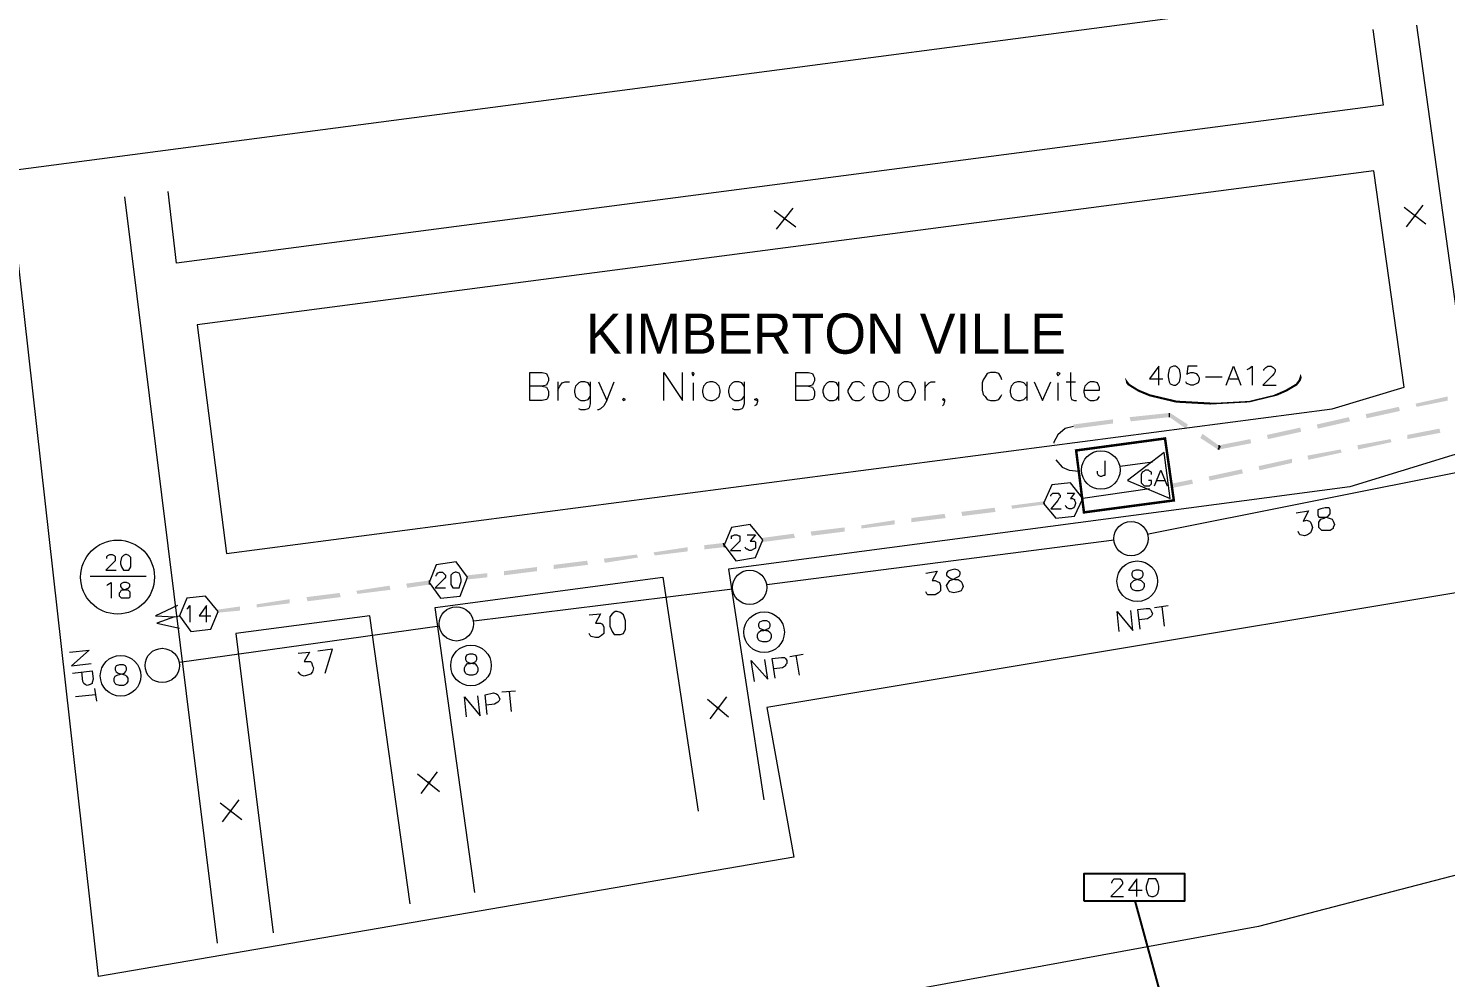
# Model space of a CAD drawing. Header units: millimetres. Extents: x -5 to 817, y 96 to 1062.
# Drawn here: x 396.3 to 508.7, y 671.6 to 746.9 of the extents above; entities that cross this region are included whole.
import ezdxf

# ---------------------------------------------------------------- set-up
doc = ezdxf.new("R2010")
doc.units = ezdxf.units.MM
for name, color, linetype in [('PDF_0', 7, 'Continuous'), ('PDF_DISTANCE', 7, 'Continuous'), ('PDF_NOTES', 7, 'Continuous')]:
    doc.layers.add(name, color=color, linetype=linetype)
for name, color, linetype, true_color in [('PDF_565', 11, 'Continuous', 0xff7f7f), ('PDF_FEED', 11, 'Continuous', 0xff7f7f), ('PDF_HCOUNT', 8, 'Continuous', 0x808080), ('PDF_POLENUMBER', 8, 'Continuous', 0x808080), ('PDF_RDBKGRD', 8, 'Continuous', 0x808080), ('PDF_STRAND', 8, 'Continuous', 0x808080), ('PDF_TEXT', 40, 'Continuous', 0xffbf00), ('PDF_TRUNKEXT', 8, 'Continuous', 0x808080)]:
    doc.layers.add(name, color=color, linetype=linetype, true_color=true_color)
doc.styles.add('PDF Stylus BT', font='stylu.ttf')

msp = doc.modelspace()

# ---------------------------------------------------------------- linework, layer by layer
at = {"layer": 'PDF_0', "lineweight": 0}
for points in [[(654.03, 747.74), (548.58, 716.65), (550.15, 697.11), (535.89, 694.64), (533.66, 706.18), (454.84, 693.07), (456.98, 681.2), (401.83, 671.72), (394.65, 735.62), (538.36, 754.5), (541.58, 740.15), (547.02, 739.82), (602.17, 756.56), (648.43, 768.1)], [(477.35, 709.81), (477.35, 709.89), (477.43, 709.97), (477.51, 710.06), (477.6, 710.06), (477.84, 710.06), (478.01, 710.06), (478.01, 709.97), (478.09, 709.89), (478.09, 709.73), (478.01, 709.64), (477.93, 709.48), (477.35, 708.82), (478.17, 708.82)], [(478.67, 710.06), (479.25, 710.06), (478.92, 709.64), (479.08, 709.64), (479.25, 709.56), (479.25, 709.48), (479.33, 709.31), (479.33, 709.23), (479.25, 708.99), (479.16, 708.9), (479, 708.82), (478.83, 708.82), (478.67, 708.9), (478.59, 708.99), (478.5, 709.07)], [(452.04, 706.43), (452.04, 706.51), (452.04, 706.68), (452.12, 706.68), (452.28, 706.76), (452.45, 706.76), (452.61, 706.68), (452.7, 706.68), (452.7, 706.51), (452.7, 706.43), (452.7, 706.26), (452.53, 706.1), (451.96, 705.52), (452.78, 705.52)], [(453.27, 706.76), (453.93, 706.76), (453.52, 706.26), (453.77, 706.26), (453.85, 706.26), (453.93, 706.18), (453.93, 706.02), (453.93, 705.85), (453.93, 705.69), (453.77, 705.6), (453.6, 705.52), (453.44, 705.52), (453.27, 705.6), (453.19, 705.6), (453.11, 705.77)], [(428.62, 703.46), (428.62, 703.54), (428.7, 703.63), (428.7, 703.71), (428.87, 703.79), (429.12, 703.79), (429.2, 703.71), (429.28, 703.63), (429.36, 703.54), (429.36, 703.38), (429.28, 703.3), (429.12, 703.13), (428.54, 702.55), (429.36, 702.55)], [(408.84, 700.91), (408.92, 700.91), (409.08, 701.15), (409.08, 699.83)], [(410.4, 699.83), (410.4, 701.15), (409.82, 700.33), (410.73, 700.33)]]:
    msp.add_lwpolyline(points, dxfattribs=at)
for points in [[(477.43, 710.72), (476.77, 709.23), (477.76, 708.08), (479.25, 708.24), (479.9, 709.64), (478.92, 710.88)], [(452.04, 707.34), (451.46, 705.93), (452.37, 704.7), (453.93, 704.95), (454.51, 706.35), (453.52, 707.58)], [(428.62, 704.37), (428.05, 702.97), (428.95, 701.73), (430.52, 701.89), (431.1, 703.38), (430.19, 704.62)], [(430.11, 703.79), (429.94, 703.71), (429.78, 703.54), (429.78, 703.21), (429.78, 703.05), (429.78, 702.8), (429.94, 702.55), (430.11, 702.55), (430.19, 702.55), (430.44, 702.55), (430.52, 702.8), (430.6, 703.05), (430.6, 703.21), (430.52, 703.54), (430.44, 703.71), (430.19, 703.79)], [(408.84, 701.73), (408.26, 700.33), (409.16, 699.09), (410.73, 699.26), (411.31, 700.66), (410.32, 701.89)]]:
    msp.add_lwpolyline(points, close=True, dxfattribs=at)
at = {"layer": 'PDF_565', "lineweight": 0}
for points in [[(486.75, 716.41), (486.75, 716.08)], [(490.71, 713.52), (490.71, 713.85)], [(490.79, 713.77), (490.62, 713.52)], [(476.77, 709.4), (476.85, 709.15)], [(451.38, 706.1), (451.46, 705.77)], [(428.05, 703.13), (428.05, 702.8)]]:
    msp.add_lwpolyline(points, dxfattribs=at)
at = {"layer": 'PDF_565', "lineweight": 20}
for points in [[(479.16, 715.33), (478.5, 715.17), (477.93, 714.67), (477.6, 714.1), (477.6, 714.01)], [(477.76, 712.7), (478.26, 712.12), (478.83, 711.87), (479.58, 711.79)]]:
    msp.add_lwpolyline(points, dxfattribs=at)
at = {"layer": 'PDF_565', "transparency": 33554559}
for points in [[(508.84, 717.72), (506.37, 716.9), (506.29, 717.15)], [(508.84, 717.39), (508.84, 717.72), (506.37, 716.9)], [(483.61, 716.08), (483.7, 715.75), (486.75, 716.41)], [(483.7, 715.75), (486.75, 716.41), (486.75, 716.08)], [(486.83, 716.41), (486.67, 716.16), (488.23, 715.5)], [(486.67, 716.16), (488.23, 715.5), (488.07, 715.17)], [(504.97, 716.9), (502.41, 715.99), (502.33, 716.32)], [(505.05, 716.57), (504.97, 716.9), (502.41, 715.99)], [(479.16, 715.5), (479.25, 715.17), (482.3, 715.91)], [(479.25, 715.17), (482.3, 715.91), (482.3, 715.58)], [(497.14, 715.25), (494.58, 714.34), (494.5, 714.67)], [(497.22, 714.92), (497.14, 715.25), (494.58, 714.34)], [(501.01, 716.08), (498.54, 715.17), (498.46, 715.5)], [(501.09, 715.75), (501.01, 716.08), (498.54, 715.17)], [(505.63, 714.67), (505.63, 714.34), (508.18, 715.17)], [(505.63, 714.34), (508.18, 715.17), (508.27, 714.84)], [(489.39, 714.76), (489.22, 714.43), (490.79, 713.77)], [(489.22, 714.43), (490.79, 713.77), (490.62, 713.52)], [(493.26, 714.01), (493.18, 714.34), (490.71, 713.52)], [(493.18, 714.34), (490.71, 713.52), (490.71, 713.85)], [(501.67, 713.85), (501.75, 713.52), (504.31, 714.34)], [(501.75, 713.52), (504.31, 714.34), (504.39, 714.1)], [(493.84, 712.2), (493.92, 711.87), (496.48, 712.78)], [(493.92, 711.87), (496.48, 712.78), (496.48, 712.45)], [(497.71, 713.03), (497.8, 712.7), (500.35, 713.52)], [(497.8, 712.7), (500.35, 713.52), (500.43, 713.27)], [(489.88, 711.38), (489.96, 711.05), (492.52, 711.95)], [(489.96, 711.05), (492.52, 711.95), (492.6, 711.62)], [(486.91, 710.8), (487, 710.47), (488.56, 711.13)], [(487, 710.47), (488.56, 711.13), (488.64, 710.8)], [(474.22, 709.07), (474.3, 708.82), (476.77, 709.4)], [(474.3, 708.82), (476.77, 709.4), (476.85, 709.15)], [(466.3, 708.08), (466.3, 707.75), (468.94, 708.41)], [(466.3, 707.75), (468.94, 708.41), (469.02, 708.08)], [(470.26, 708.57), (470.34, 708.24), (472.9, 708.9)], [(470.34, 708.24), (472.9, 708.9), (472.98, 708.57)], [(458.3, 707.01), (458.39, 706.68), (461.02, 707.34)], [(458.39, 706.68), (461.02, 707.34), (461.02, 707.01)], [(462.34, 707.5), (462.34, 707.25), (464.98, 707.91)], [(462.34, 707.25), (464.98, 707.91), (464.98, 707.58)], [(449.89, 705.93), (449.89, 705.6), (451.38, 706.1)], [(449.89, 705.6), (451.38, 706.1), (451.46, 705.77)], [(454.51, 706.51), (454.51, 706.18), (456.98, 706.84)], [(454.51, 706.18), (456.98, 706.84), (457.07, 706.51)], [(441.9, 704.86), (441.98, 704.53), (444.53, 705.19)], [(441.98, 704.53), (444.53, 705.19), (444.62, 704.95)], [(445.85, 705.36), (445.94, 705.11), (448.57, 705.77)], [(445.94, 705.11), (448.57, 705.77), (448.57, 705.44)], [(433.98, 703.87), (433.98, 703.54), (436.62, 704.2)], [(433.98, 703.54), (436.62, 704.2), (436.62, 703.87)], [(437.94, 704.37), (437.94, 704.04), (440.58, 704.7)], [(437.94, 704.04), (440.58, 704.7), (440.66, 704.37)], [(422.27, 702.31), (422.36, 702.06), (424.91, 702.72)], [(422.36, 702.06), (424.91, 702.72), (424.99, 702.39)], [(426.23, 702.88), (426.31, 702.55), (428.05, 703.13)], [(426.31, 702.55), (428.05, 703.13), (428.05, 702.8)], [(431.1, 703.54), (431.1, 703.21), (432.66, 703.71)], [(431.1, 703.21), (432.66, 703.71), (432.66, 703.38)], [(414.36, 701.24), (414.36, 700.99), (417, 701.65)], [(414.36, 700.99), (417, 701.65), (417, 701.32)], [(418.32, 701.81), (418.4, 701.48), (420.95, 702.14)], [(418.4, 701.48), (420.95, 702.14), (421.04, 701.81)], [(411.31, 700.82), (411.31, 700.58), (413.04, 701.07)], [(411.31, 700.58), (413.04, 701.07), (413.04, 700.74)]]:
    msp.add_solid(points, dxfattribs=at)
at = {"layer": 'PDF_DISTANCE', "color": 145, "lineweight": 25, "true_color": 0x4a8395}
msp.add_lwpolyline([(479.99, 677.74), (487.98, 677.74), (487.98, 679.88), (479.99, 679.88)], close=True, dxfattribs=at)
at = {"layer": 'PDF_DISTANCE', "lineweight": 0}
for points in [[(482.21, 679.14), (482.21, 679.22), (482.3, 679.39), (482.38, 679.47), (482.46, 679.47), (482.79, 679.47), (482.87, 679.47), (482.96, 679.39), (483.04, 679.22), (483.04, 679.06), (482.96, 678.97), (482.79, 678.73), (482.13, 678.07), (483.12, 678.07)], [(484.19, 678.07), (484.19, 679.47), (483.53, 678.56), (484.6, 678.56)]]:
    msp.add_lwpolyline(points, dxfattribs=at)
msp.add_lwpolyline([(485.35, 679.47), (485.1, 679.47), (485.02, 679.22), (484.93, 678.89), (484.93, 678.64), (485.02, 678.31), (485.1, 678.15), (485.35, 678.07), (485.51, 678.07), (485.68, 678.15), (485.84, 678.31), (485.92, 678.64), (485.92, 678.89), (485.84, 679.22), (485.68, 679.47), (485.51, 679.47)], close=True, dxfattribs=at)
at = {"layer": 'PDF_DISTANCE', "color": 145, "lineweight": 25, "true_color": 0x4a8395}
msp.add_lwpolyline([(484.03, 677.74), (487.08, 666.52)], dxfattribs=at)
at = {"layer": 'PDF_FEED', "color": 7, "lineweight": 0}
for points in [[(485.35, 711.54), (485.35, 711.71), (485.18, 711.79), (485.1, 711.87), (484.85, 711.87), (484.77, 711.79), (484.6, 711.71), (484.52, 711.54), (484.52, 711.38), (484.52, 711.05), (484.52, 710.88), (484.6, 710.8), (484.77, 710.63), (484.85, 710.63), (485.1, 710.63), (485.18, 710.63), (485.35, 710.8), (485.35, 710.88), (485.35, 711.05), (485.1, 711.05)], [(485.59, 710.63), (486.09, 711.87), (486.58, 710.63)], [(485.76, 711.05), (486.42, 711.05)]]:
    msp.add_lwpolyline(points, dxfattribs=at)
at = {"layer": 'PDF_FEED', "color": 7, "lineweight": 9}
for points in [[(402.49, 704.86), (402.49, 704.95), (402.49, 705.03), (402.57, 705.11), (402.73, 705.19), (402.9, 705.19), (403.06, 705.11), (403.15, 705.03), (403.15, 704.95), (403.15, 704.78), (403.15, 704.7), (402.98, 704.53), (402.4, 703.96), (403.23, 703.96)], [(402.49, 702.72), (402.57, 702.8), (402.82, 702.97), (402.82, 701.73)]]:
    msp.add_lwpolyline(points, dxfattribs=at)
for points in [[(403.97, 705.19), (403.81, 705.11), (403.64, 704.95), (403.56, 704.62), (403.56, 704.45), (403.64, 704.2), (403.81, 703.96), (403.97, 703.96), (404.05, 703.96), (404.22, 703.96), (404.38, 704.2), (404.38, 704.45), (404.38, 704.62), (404.38, 704.95), (404.22, 705.11), (404.05, 705.19)], [(403.81, 702.97), (403.64, 702.88), (403.56, 702.8), (403.56, 702.64), (403.64, 702.55), (403.72, 702.47), (403.97, 702.39), (404.14, 702.39), (404.3, 702.22), (404.3, 702.14), (404.3, 701.89), (404.3, 701.81), (404.22, 701.73), (404.05, 701.73), (403.81, 701.73), (403.64, 701.73), (403.56, 701.81), (403.48, 701.89), (403.48, 702.14), (403.56, 702.22), (403.64, 702.39), (403.89, 702.39), (404.05, 702.47), (404.22, 702.55), (404.3, 702.64), (404.3, 702.8), (404.22, 702.88), (404.05, 702.97)]]:
    msp.add_lwpolyline(points, close=True, dxfattribs=at)
at = {"layer": 'PDF_FEED', "lineweight": 20}
for points in [[(401.17, 703.46), (405.62, 703.46)], [(408.09, 701.15), (406.36, 700.33), (407.85, 700.25), (406.44, 699.75), (408.26, 699.34)], [(407.85, 700.25), (408.26, 700.33)]]:
    msp.add_lwpolyline(points, dxfattribs=at)
msp.add_circle((403.34, 703.4), 2.93, dxfattribs=at)
at = {"layer": 'PDF_HCOUNT', "lineweight": 9}
for points in [[(484.11, 703.96), (483.86, 703.87), (483.78, 703.71), (483.78, 703.54), (483.86, 703.38), (484.03, 703.3), (484.27, 703.21), (484.52, 703.13), (484.69, 702.97), (484.77, 702.88), (484.77, 702.64), (484.69, 702.47), (484.6, 702.39), (484.36, 702.31), (484.11, 702.31), (483.86, 702.39), (483.78, 702.47), (483.7, 702.64), (483.7, 702.88), (483.78, 702.97), (483.94, 703.13), (484.19, 703.21), (484.44, 703.3), (484.6, 703.38), (484.69, 703.54), (484.69, 703.71), (484.6, 703.87), (484.36, 703.96)], [(454.51, 699.92), (454.26, 699.83), (454.18, 699.67), (454.18, 699.5), (454.26, 699.34), (454.43, 699.26), (454.76, 699.17), (454.92, 699.17), (455.09, 699.01), (455.17, 698.84), (455.17, 698.6), (455.09, 698.43), (455.01, 698.35), (454.84, 698.27), (454.51, 698.27), (454.26, 698.35), (454.18, 698.43), (454.1, 698.6), (454.1, 698.84), (454.18, 699.01), (454.35, 699.17), (454.59, 699.17), (454.84, 699.26), (455.01, 699.34), (455.09, 699.5), (455.09, 699.67), (455.01, 699.83), (454.84, 699.92)], [(431.26, 697.28), (431.01, 697.2), (430.93, 697.03), (430.93, 696.87), (431.01, 696.7), (431.18, 696.62), (431.51, 696.54), (431.67, 696.54), (431.84, 696.37), (431.92, 696.21), (431.92, 695.96), (431.84, 695.79), (431.76, 695.71), (431.51, 695.63), (431.26, 695.63), (431.01, 695.71), (430.93, 695.79), (430.85, 695.96), (430.85, 696.21), (430.93, 696.37), (431.1, 696.54), (431.34, 696.54), (431.59, 696.62), (431.76, 696.7), (431.84, 696.87), (431.84, 697.03), (431.76, 697.2), (431.51, 697.28)], [(403.48, 696.45), (403.23, 696.37), (403.15, 696.21), (403.15, 696.04), (403.23, 695.88), (403.39, 695.79), (403.72, 695.71), (403.97, 695.63), (404.05, 695.55), (404.14, 695.38), (404.14, 695.13), (404.05, 694.97), (403.97, 694.89), (403.81, 694.8), (403.48, 694.8), (403.23, 694.89), (403.15, 694.97), (403.06, 695.13), (403.06, 695.38), (403.15, 695.55), (403.31, 695.63), (403.56, 695.71), (403.89, 695.79), (403.97, 695.88), (404.05, 696.04), (404.05, 696.21), (403.97, 696.37), (403.81, 696.45)]]:
    msp.add_lwpolyline(points, close=True, dxfattribs=at)
for centre in [(484.22, 703.07), (454.62, 699.03), (403.58, 695.57), (431.37, 696.39)]:
    msp.add_circle(centre, 1.61, dxfattribs=at)
at = {"layer": 'PDF_NOTES', "lineweight": 0}
for points in [[(437.03, 718.55), (437.36, 718.47), (437.44, 718.3), (437.53, 718.14), (437.53, 717.81), (437.44, 717.56), (437.36, 717.48), (437.03, 717.39), (436.04, 717.39), (436.04, 719.62), (437.03, 719.62), (437.36, 719.54), (437.44, 719.37), (437.53, 719.21), (437.53, 718.96), (437.44, 718.8), (437.36, 718.63), (437.03, 718.55), (436.04, 718.55)], [(446.68, 717.39), (446.68, 719.62), (448.16, 717.39), (448.16, 719.62)], [(458.14, 718.55), (458.47, 718.47), (458.55, 718.3), (458.63, 718.14), (458.63, 717.81), (458.55, 717.56), (458.47, 717.48), (458.14, 717.39), (457.15, 717.39), (457.15, 719.62), (458.14, 719.62), (458.47, 719.54), (458.55, 719.37), (458.63, 719.21), (458.63, 718.96), (458.55, 718.8), (458.47, 718.63), (458.14, 718.55), (457.15, 718.55)], [(473.47, 719.04), (473.39, 719.29), (473.23, 719.54), (472.98, 719.62), (472.57, 719.62), (472.32, 719.54), (472.15, 719.29), (471.99, 719.04), (471.91, 718.8), (471.91, 718.22), (471.99, 717.89), (472.15, 717.72), (472.32, 717.48), (472.57, 717.39), (472.98, 717.39), (473.23, 717.48), (473.39, 717.72), (473.47, 717.89)], [(478.92, 719.62), (478.92, 717.81), (479, 717.48), (479.25, 717.39), (479.41, 717.39)], [(438.27, 718.88), (438.27, 717.39)], [(438.27, 718.22), (438.43, 718.55), (438.6, 718.8), (438.85, 718.88), (439.18, 718.88)], [(440.82, 718.55), (440.66, 718.8), (440.41, 718.88), (440.08, 718.88), (439.92, 718.8), (439.67, 718.55), (439.59, 718.22), (439.59, 718.05), (439.67, 717.72), (439.92, 717.48), (440.08, 717.39), (440.41, 717.39), (440.66, 717.48), (440.82, 717.72)], [(440.82, 718.88), (440.82, 717.15), (440.74, 716.82), (440.66, 716.74), (440.41, 716.65), (440.08, 716.65), (439.92, 716.74)], [(441.48, 718.88), (442.14, 717.39), (442.72, 718.88)], [(448.99, 718.8), (448.99, 717.39)], [(453.03, 718.55), (452.86, 718.8), (452.61, 718.88), (452.28, 718.88), (452.12, 718.8), (451.87, 718.55), (451.79, 718.22), (451.79, 718.05), (451.87, 717.72), (452.12, 717.48), (452.28, 717.39), (452.61, 717.39), (452.86, 717.48), (453.03, 717.72)], [(453.03, 718.88), (453.03, 717.15), (452.94, 716.82), (452.86, 716.74), (452.61, 716.65), (452.28, 716.65), (452.12, 716.74)], [(460.53, 718.55), (460.36, 718.8), (460.12, 718.88), (459.79, 718.88), (459.62, 718.8), (459.38, 718.55), (459.29, 718.22), (459.29, 718.05), (459.38, 717.72), (459.62, 717.48), (459.79, 717.39), (460.12, 717.39), (460.36, 717.48), (460.53, 717.72)], [(460.53, 718.88), (460.53, 717.39)], [(462.59, 718.55), (462.34, 718.8), (462.18, 718.88), (461.85, 718.88), (461.6, 718.8), (461.44, 718.55), (461.27, 718.22), (461.27, 718.05), (461.44, 717.72), (461.6, 717.48), (461.85, 717.39), (462.18, 717.39), (462.34, 717.48), (462.59, 717.72)], [(467.37, 718.88), (467.37, 717.39)], [(467.37, 718.22), (467.46, 718.55), (467.7, 718.8), (467.87, 718.88), (468.2, 718.88)], [(475.45, 718.55), (475.21, 718.8), (474.96, 718.88), (474.71, 718.88), (474.46, 718.8), (474.22, 718.55), (474.13, 718.22), (474.13, 718.05), (474.22, 717.72), (474.46, 717.48), (474.71, 717.39), (474.96, 717.39), (475.21, 717.48), (475.45, 717.72)], [(475.45, 718.88), (475.45, 717.39)], [(476.03, 718.88), (476.69, 717.39), (477.35, 718.88)], [(477.93, 718.8), (477.93, 717.39)], [(478.59, 718.88), (479.33, 718.88)], [(479.99, 718.22), (481.22, 718.22), (481.22, 718.47), (481.14, 718.63), (481.06, 718.8), (480.81, 718.88), (480.48, 718.88), (480.32, 718.8), (480.07, 718.55), (479.99, 718.22), (479.99, 718.05), (480.07, 717.72), (480.32, 717.48), (480.48, 717.39), (480.81, 717.39), (481.06, 717.48), (481.22, 717.72)], [(442.14, 717.39), (441.9, 716.98), (441.65, 716.74), (441.48, 716.65), (441.4, 716.65)], [(454.1, 717.48), (454.02, 717.39), (453.85, 717.48), (454.02, 717.56), (454.1, 717.48), (454.1, 717.31), (454.02, 717.06), (453.85, 716.98)], [(468.94, 717.48), (468.86, 717.39), (468.77, 717.48), (468.86, 717.56), (468.94, 717.48), (468.94, 717.31), (468.86, 717.06), (468.77, 716.98)]]:
    msp.add_lwpolyline(points, dxfattribs=at)
for points in [[(448.9, 719.54), (448.99, 719.37), (449.07, 719.54), (448.99, 719.62)], [(477.84, 719.54), (477.93, 719.37), (478.09, 719.54), (477.93, 719.62)], [(450.31, 718.88), (450.06, 718.8), (449.81, 718.55), (449.73, 718.22), (449.73, 718.05), (449.81, 717.72), (450.06, 717.48), (450.31, 717.39), (450.55, 717.39), (450.8, 717.48), (451.05, 717.72), (451.13, 718.05), (451.13, 718.22), (451.05, 718.55), (450.8, 718.8), (450.55, 718.88)], [(463.75, 718.88), (463.5, 718.8), (463.33, 718.55), (463.25, 718.22), (463.25, 718.05), (463.33, 717.72), (463.5, 717.48), (463.75, 717.39), (464.07, 717.39), (464.24, 717.48), (464.49, 717.72), (464.57, 718.05), (464.57, 718.22), (464.49, 718.55), (464.24, 718.8), (464.07, 718.88)], [(465.72, 718.88), (465.56, 718.8), (465.31, 718.55), (465.23, 718.22), (465.23, 718.05), (465.31, 717.72), (465.56, 717.48), (465.72, 717.39), (466.05, 717.39), (466.3, 717.48), (466.47, 717.72), (466.63, 718.05), (466.63, 718.22), (466.47, 718.55), (466.3, 718.8), (466.05, 718.88)], [(443.46, 717.56), (443.38, 717.48), (443.46, 717.39), (443.63, 717.48)]]:
    msp.add_lwpolyline(points, close=True, dxfattribs=at)
at = {"layer": 'PDF_POLENUMBER', "lineweight": 9}
for points in [[(482.79, 699.09), (482.63, 700.66), (483.86, 699.17), (483.7, 700.74)], [(484.44, 699.26), (484.27, 700.82), (484.93, 700.91), (485.18, 700.91), (485.26, 700.82), (485.35, 700.66), (485.43, 700.49), (485.35, 700.33), (485.26, 700.25), (485.02, 700.08), (484.36, 700)], [(485.59, 700.99), (486.67, 701.15)], [(486.17, 701.07), (486.34, 699.5)], [(399.52, 697.44), (401.09, 697.61), (399.68, 696.37), (401.25, 696.54)], [(455.5, 695.38), (455.25, 696.95), (456, 697.03), (456.24, 697.03), (456.32, 696.95), (456.41, 696.78), (456.41, 696.54), (456.32, 696.45), (456.32, 696.37), (456.08, 696.21), (455.42, 696.12)], [(456.65, 697.11), (457.73, 697.28)], [(457.15, 697.2), (457.4, 695.63)], [(399.77, 695.79), (401.33, 695.96), (401.41, 695.3), (401.33, 695.05), (401.33, 694.97), (401.17, 694.89), (400.92, 694.8), (400.76, 694.89), (400.67, 694.97), (400.59, 695.13), (400.51, 695.88)], [(453.85, 695.13), (453.6, 696.78), (454.92, 695.3), (454.68, 696.87)], [(401.58, 694.06), (400.01, 693.9)], [(401.5, 694.56), (401.66, 693.57)], [(431.01, 692.33), (430.85, 693.9), (432.09, 692.41), (431.92, 693.98)], [(432.66, 692.5), (432.5, 694.06), (433.16, 694.23), (433.4, 694.14), (433.49, 694.06), (433.57, 693.9), (433.65, 693.73), (433.57, 693.57), (433.49, 693.49), (433.24, 693.32), (432.58, 693.24)], [(433.82, 694.31), (434.89, 694.39)], [(434.39, 694.31), (434.56, 692.74)]]:
    msp.add_lwpolyline(points, dxfattribs=at)
at = {"layer": 'PDF_RDBKGRD', "lineweight": 0}
for points in [[(651.15, 755.82), (631.2, 750.54), (501.09, 710.55), (451.79, 704.04), (454.59, 685.73)], [(506.37, 747.16), (510.16, 719.95), (527.97, 725.47), (523.85, 752.6)], [(502.91, 746.83), (503.73, 740.81), (408.01, 728.28), (407.35, 733.97)], [(403.89, 733.55), (411.23, 674.36)], [(524.92, 693.4), (528.3, 684.66), (493.84, 675.68), (393.01, 657.21), (372.81, 715.66)], [(431.67, 678.4), (428.54, 700.99), (446.6, 703.38), (449.4, 684.83)], [(426.56, 677.49), (423.35, 700.33), (412.71, 698.93), (415.68, 675.18)]]:
    msp.add_lwpolyline(points, dxfattribs=at)
msp.add_lwpolyline([(505.38, 718.47), (502.99, 735.62), (409.66, 723.41), (411.97, 705.27), (499.69, 716.74)], close=True, dxfattribs=at)
at = {"layer": 'PDF_STRAND', "lineweight": 9}
for points in [[(455.42, 732.48), (457.15, 731.16)], [(456.9, 732.65), (455.58, 731)], [(505.38, 732.73), (507.11, 731.41)], [(506.87, 732.89), (505.55, 731.16)], [(506.21, 732.07), (506.21, 732.07)], [(456.24, 731.82), (456.24, 731.82)], [(485.1, 706.84), (510.82, 711.95)], [(496.81, 708.49), (497.8, 708.66), (497.38, 707.83), (497.63, 707.91), (497.88, 707.83), (497.96, 707.75), (498.04, 707.58), (498.13, 707.34), (498.04, 707.09), (497.96, 706.92), (497.71, 706.76), (497.47, 706.68), (497.14, 706.76), (497.05, 706.84), (496.97, 707.01)], [(483.94, 707.91), (483.94, 707.91)], [(483.94, 707.91), (483.94, 707.91)], [(483.94, 707.91), (483.94, 707.91)], [(454.84, 702.8), (482.38, 706.35)], [(482.38, 706.68), (482.38, 706.68)], [(482.38, 706.68), (482.38, 706.68)], [(485.18, 706.35), (485.18, 706.35)], [(485.18, 706.35), (485.18, 706.35)], [(485.18, 706.35), (485.18, 706.35)], [(483.61, 705.19), (483.61, 705.19)], [(483.61, 705.19), (483.61, 705.19)], [(453.69, 703.96), (453.69, 703.96)], [(453.69, 703.96), (453.69, 703.96)], [(453.69, 703.96), (453.69, 703.96)], [(467.46, 703.71), (468.36, 703.87), (467.95, 703.13), (468.2, 703.13), (468.36, 703.05), (468.53, 702.97), (468.61, 702.72), (468.61, 702.55), (468.61, 702.31), (468.44, 702.14), (468.2, 701.98), (467.95, 701.98), (467.62, 701.98), (467.54, 702.06), (467.46, 702.22)], [(452.12, 702.8), (452.12, 702.8)], [(452.12, 702.8), (452.12, 702.8)], [(431.59, 699.92), (452.12, 702.47)], [(454.84, 702.47), (454.84, 702.47)], [(454.84, 702.47), (454.84, 702.47)], [(454.84, 702.47), (454.84, 702.47)], [(430.35, 701.07), (430.35, 701.07)], [(430.35, 701.07), (430.35, 701.07)], [(430.35, 701.07), (430.35, 701.07)], [(440.74, 700.41), (441.65, 700.49), (441.24, 699.75), (441.48, 699.75), (441.65, 699.75), (441.81, 699.67), (441.9, 699.42), (441.9, 699.17), (441.9, 698.93), (441.73, 698.76), (441.48, 698.6), (441.24, 698.6), (440.91, 698.68), (440.82, 698.76), (440.74, 698.93)], [(453.36, 701.24), (453.36, 701.24)], [(453.36, 701.24), (453.36, 701.24)], [(428.87, 699.5), (408.26, 696.62)], [(428.87, 699.83), (428.87, 699.83)], [(428.87, 699.83), (428.87, 699.83)], [(431.59, 699.59), (431.59, 699.59)], [(431.59, 699.59), (431.59, 699.59)], [(431.59, 699.59), (431.59, 699.59)], [(430.11, 698.35), (430.11, 698.35)], [(430.11, 698.35), (430.11, 698.35)], [(406.94, 697.85), (406.94, 697.85)], [(406.94, 697.85), (406.94, 697.85)], [(406.94, 697.85), (406.94, 697.85)], [(417.66, 697.36), (418.56, 697.44), (418.15, 696.7), (418.4, 696.7), (418.65, 696.7), (418.73, 696.62), (418.81, 696.37), (418.89, 696.21), (418.81, 695.88), (418.65, 695.71), (418.4, 695.63), (418.15, 695.55), (417.9, 695.63), (417.82, 695.71), (417.66, 695.88)], [(419.8, 695.79), (420.38, 697.69), (419.22, 697.52)], [(405.54, 696.45), (405.54, 696.45)], [(405.54, 696.45), (405.54, 696.45)], [(408.34, 696.45), (408.34, 696.45)], [(408.34, 696.45), (408.34, 696.45)], [(408.34, 696.45), (408.34, 696.45)], [(406.94, 695.05), (406.94, 695.05)], [(406.94, 695.05), (406.94, 695.05)], [(450.14, 693.73), (451.79, 692.33)], [(451.63, 693.9), (450.31, 692.17)], [(450.97, 693.07), (450.97, 693.07)], [(427.14, 687.8), (428.87, 686.39)], [(428.7, 687.96), (427.39, 686.23)], [(428.05, 687.14), (428.05, 687.14)], [(411.47, 685.49), (413.2, 684.17)], [(412.96, 685.73), (411.64, 684)], [(412.3, 684.83), (412.3, 684.83)]]:
    msp.add_lwpolyline(points, dxfattribs=at)
at = {"layer": 'PDF_STRAND', "lineweight": 0}
for points in [[(456.32, 731.74), (456.24, 731.82), (456.32, 731.82), (456.24, 731.82), (456.24, 731.91), (456.24, 731.82), (456.16, 731.82), (456.24, 731.82), (456.24, 731.74)], [(506.29, 732.07), (506.21, 732.07), (506.29, 732.07)], [(451.05, 693.07), (450.97, 693.07), (450.88, 693.07), (450.97, 693.07), (450.88, 692.99)], [(450.97, 693.07), (450.97, 692.99), (450.97, 693.07), (451.05, 692.99)], [(428.13, 687.14), (428.05, 687.14), (427.96, 687.14), (428.05, 687.14), (427.96, 687.05)], [(428.05, 687.14), (428.05, 687.05), (428.05, 687.14), (428.13, 687.05)], [(412.38, 684.91), (412.3, 684.83), (412.38, 684.91)], [(412.3, 684.83), (412.3, 684.91), (412.3, 684.83), (412.3, 684.75)], [(412.3, 684.83), (412.38, 684.83), (412.3, 684.83)]]:
    msp.add_lwpolyline(points, dxfattribs=at)
msp.add_lwpolyline([(506.21, 732.07), (506.21, 731.99), (506.21, 732.07), (506.29, 731.99)], close=True, dxfattribs=at)
at = {"layer": 'PDF_STRAND', "lineweight": 9}
for points in [[(498.79, 708.82), (498.54, 708.74), (498.54, 708.49), (498.54, 708.33), (498.62, 708.16), (498.87, 708.16), (499.2, 708.16), (499.44, 708.08), (499.69, 708), (499.77, 707.83), (499.86, 707.58), (499.77, 707.34), (499.77, 707.25), (499.53, 707.09), (499.12, 707.09), (498.87, 707.09), (498.79, 707.17), (498.62, 707.34), (498.62, 707.58), (498.62, 707.75), (498.79, 708), (499.03, 708.08), (499.36, 708.24), (499.53, 708.41), (499.53, 708.57), (499.53, 708.74), (499.44, 708.9), (499.12, 708.9)], [(469.43, 703.96), (469.19, 703.87), (469.1, 703.71), (469.1, 703.54), (469.27, 703.38), (469.43, 703.3), (469.76, 703.21), (470.01, 703.21), (470.26, 703.05), (470.34, 702.88), (470.42, 702.64), (470.34, 702.47), (470.26, 702.31), (470.01, 702.22), (469.68, 702.14), (469.35, 702.22), (469.27, 702.31), (469.19, 702.47), (469.1, 702.72), (469.19, 702.88), (469.35, 703.13), (469.6, 703.21), (469.93, 703.38), (470.09, 703.46), (470.18, 703.63), (470.18, 703.79), (470.01, 703.96), (469.76, 704.04)], [(442.8, 700.66), (442.56, 700.49), (442.39, 700.25), (442.39, 699.83), (442.39, 699.5), (442.56, 699.09), (442.72, 698.84), (443.05, 698.84), (443.22, 698.84), (443.46, 698.93), (443.63, 699.26), (443.63, 699.67), (443.63, 699.92), (443.46, 700.41), (443.22, 700.58), (442.97, 700.66)]]:
    msp.add_lwpolyline(points, close=True, dxfattribs=at)
for centre in [(483.73, 706.45), (453.47, 702.58), (430.21, 699.69), (406.88, 696.39)]:
    msp.add_circle(centre, 1.36, dxfattribs=at)
at = {"layer": 'PDF_TRUNKEXT', "lineweight": 0}
msp.add_lwpolyline([(483.29, 719, 0.181, 0.181, 0), (483.53, 718.67, 0.161, 0.161, 0), (484.32, 718.18, 0.165, 0.165, 0), (485.22, 717.81, 0.165, 0.165, 0), (487.33, 717.31, 0.16, 0.16, 0), (490.21, 717.15, 0.113, 0.113, 0), (493.1, 717.31, 0.115, 0.115, 0), (495.16, 717.81, 0.16, 0.16, 0), (496.02, 718.18, 0.165, 0.165, 0), (496.85, 718.67, 0.165, 0.165, 0), (497.1, 719, 0.179, 0.179, 0), (497.22, 719.37, 0, 0, 0), (497.1, 719.74, 0, 0, 0), (496.85, 720.03, 0, 0, 0), (496.02, 720.57, 0, 0, 0), (495.16, 720.94, 0, 0, 0), (493.1, 721.43, 0, 0, 0), (490.21, 721.6, 0, 0, 0), (487.33, 721.43, 0, 0, 0), (485.22, 720.94, 0, 0, 0), (484.32, 720.57, 0, 0, 0), (483.53, 720.03, 0, 0, 0), (483.29, 719.74, 0, 0, 0), (483.2, 719.37, 0, 0, 0)], format="xyseb", close=True, dxfattribs=at)
at = {"layer": 'PDF_TRUNKEXT', "lineweight": 9}
for points in [[(485.92, 718.63), (485.92, 720.12), (485.18, 719.13), (486.25, 719.13)], [(488.97, 720.12), (488.23, 720.12), (488.15, 719.46), (488.23, 719.54), (488.48, 719.62), (488.64, 719.62), (488.89, 719.54), (489.06, 719.37), (489.14, 719.21), (489.14, 719.04), (489.06, 718.8), (488.89, 718.71), (488.64, 718.63), (488.48, 718.63), (488.23, 718.71), (488.15, 718.71), (488.07, 718.88)], [(491.28, 718.63), (491.86, 720.12), (492.44, 718.63)], [(492.93, 719.87), (493.1, 719.95), (493.34, 720.12), (493.34, 718.63)], [(494.25, 719.79), (494.25, 719.87), (494.33, 719.95), (494.42, 720.03), (494.58, 720.12), (494.83, 720.12), (494.99, 720.03), (495.08, 719.95), (495.16, 719.87), (495.16, 719.7), (495.08, 719.54), (494.91, 719.37), (494.17, 718.63), (495.24, 718.63)], [(489.63, 719.29), (490.95, 719.29)], [(491.53, 719.13), (492.19, 719.13)], [(481.39, 711.95), (481.39, 711.95)], [(482.87, 712.2), (485.43, 712.53)], [(485.18, 710.39), (479.9, 709.64)]]:
    msp.add_lwpolyline(points, dxfattribs=at)
for points in [[(487.08, 720.12), (486.83, 720.03), (486.75, 719.87), (486.67, 719.46), (486.67, 719.29), (486.75, 718.88), (486.83, 718.71), (487.08, 718.63), (487.24, 718.63), (487.41, 718.71), (487.57, 718.88), (487.65, 719.29), (487.65, 719.46), (487.57, 719.87), (487.41, 720.03), (487.24, 720.12)], [(486.83, 709.64), (486.34, 713.27), (483.45, 711.05)]]:
    msp.add_lwpolyline(points, close=True, dxfattribs=at)
at = {"layer": 'PDF_TRUNKEXT', "lineweight": 0, "const_width": 0.196}
msp.add_lwpolyline([(479.99, 708.53), (487.12, 709.48), (486.42, 714.39), (479.37, 713.44)], close=True, dxfattribs=at)
at = {"layer": 'PDF_TRUNKEXT', "color": 7, "lineweight": 9}
msp.add_lwpolyline([(481.64, 712.61), (481.64, 711.62), (481.64, 711.46), (481.55, 711.46), (481.39, 711.38), (481.31, 711.38), (481.14, 711.46), (481.06, 711.62), (481.06, 711.79)], dxfattribs=at)
at = {"layer": 'PDF_TRUNKEXT', "lineweight": 9}
msp.add_circle((481.33, 711.89), 1.53, dxfattribs=at)

# ---------------------------------------------------------------- texts
at = {"layer": 'PDF_TEXT', "color": 7, "insert": (440.48, 722.68), "char_height": 3.1828, "attachment_point": 4, "style": 'PDF Stylus BT'}
msp.add_mtext('KIMBERTON VILLE', dxfattribs=at)

doc.saveas('drawing.dxf')
